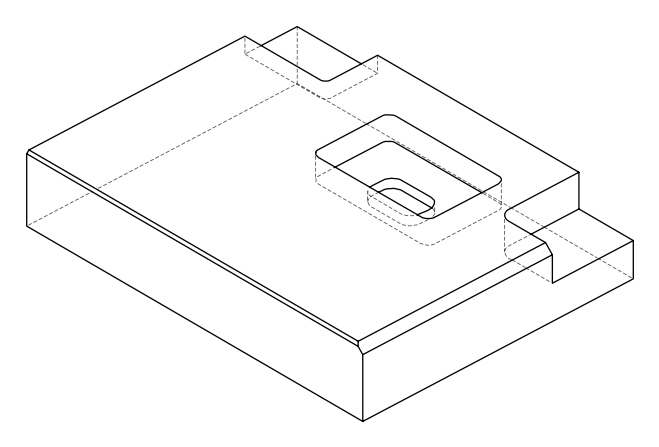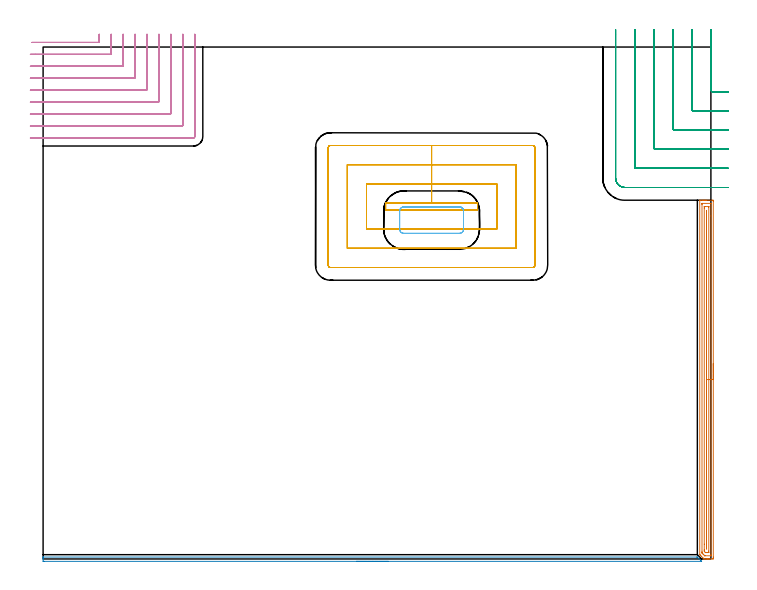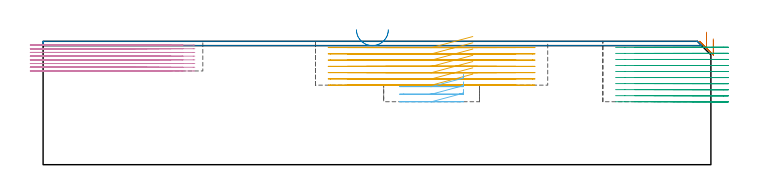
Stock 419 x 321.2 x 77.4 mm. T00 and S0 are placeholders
(PLAN: 6 operations, 4 tool changes, 60.1 min)
(1 AREA_MILL | FG_CHAMFER_SURFACE | UGT0205_001 | 7.33 min | 8319 mm3)
(2 AREA_MILL_1 | FG_CHAMFER_SURFACE_1 | UGT0205_001 | 3.45 min | 1495 mm3)
(3 MILL_CORNER_NOTCH_RECTANGULAR | CORNER_NOTCH_RECTANGULAR | NXT0201_012 | Follow Part, ap 4, ae 75% | 14.68 min | 245226 mm3)
(4 MILL_CORNER_NOTCH_RECTANGULAR_1 | CORNER_NOTCH_RECTANGULAR_1 | NXT0201_013 | Follow Part, ap 2.5, ae 75% | 17.29 min | 115616 mm3)
(5 MILL_RECTANGULAR_POCKET | POCKET_RECTANGULAR_STRAIGHT | NXT0201_012 | Follow Part, ap 4, ae 75% | 16.3 min | 368579 mm3)
(6 MILL_RECTANGULAR_POCKET_1 | POCKET_RECTANGULAR_STRAIGHT_1 | UGT0201_094 | Follow Part, ap 5, ae 75% | 1.03 min | 21486 mm3)
(TOOL UGT0205_001 | Chamfer Mill 20 x 3 x 45 deg. | D20 FL50 Z2)
(TOOL NXT0201_012 | ENDMILL 16mm [2P460-1600-NA 1630] | D16 FL38 Z6)
(TOOL NXT0201_013 | ENDMILL 10mm | D10 FL30 Z4)
(TOOL UGT0201_094 | End mill 20 mm | D20 FL38 Z4)
(OP 1 AREA_MILL)
G17 G21 G94 G90
T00 M6
G54
G17 G0 G90 X420.5 Y122.55 S1061 M3
G43 Z87.4 H0
Z78.9
G94 G1 Y122.512 Z78.028 F250.
Y122.398 Z77.164
Y122.209 Z76.312
Y121.947 Z75.48
Y121.613 Z74.674
Y121.21 Z73.9
Y120.742 Z73.164
Y120.21 Z72.472
Y119.621 Z71.829
Y118.978 Z71.24
Y118.286 Z70.709
Y117.55 Z70.24
Y116.776 Z69.837
Y115.97 Z69.503
Y115.138 Z69.241
Y114.286 Z69.052
Y113.422 Z68.938
Y112.55 Z68.9
Y1.16
X420.499 Y0.6 Z68.901
X420.496 Y0.272 Z68.902
X420.493 Y0.01 Z68.904
X420.176 Y0. Z69.22
X418.431 Z70.964
X417.859 Z71.538
X417.559 Z71.838
X416.987 Z72.41
X416.686 Z72.71
X416.085 Z73.314
X415.814 Z73.586
X414.702 Y0.001 Z74.697
X414.694 Y0.005 Z74.704
X414.505 Y0.193 Z74.891
X414.397 Y0.302 Z75.001
X414.167 Y0.533 Z75.233
X412.911 Y1.789 Z76.489
X412.324 Y2.376 Z77.075
X412.062 Y2.641 Z77.335
X412.003 Y2.706 Z77.389
X412. Y2.83 Z77.4
Y224.947
X412.002 Y225.09 Z77.388
X412.109 Y225.097 Z77.283
X412.223 Y225.1 Z77.176
X413.468 Z75.931
X414.069 Z75.327
X414.369 Z75.027
X414.941 Z74.455
X415.242 Z74.155
X415.814 Z73.581
X416.248 Z73.148
X419.89 Z69.507
X420.176 Y225.096 Z69.221
X420.493 Y225.09 Z68.904
X420.497 Y224.829 Z68.902
X420.499 Y224.5 Z68.901
X420.5 Y112.55 Z68.9
X419.086 Z70.314
X419.085 Y2.606 Z70.315
X419.084 Y2.384 Z70.316
X419.08 Y2.05 Z70.32
X419.079 Y2.016 Z70.321
X419.031 Y2.01 Z70.369
X418.931 Y2.004 Z70.469
X418.806 Y2. Z70.594
X415.317 Z74.083
X415.223 Y2.002 Z74.177
X415.176 Y2.005 Z74.224
X415.155 Y2.01 Z74.245
X415.113 Y2.047 Z74.287
X414.941 Y2.21 Z74.459
X414.766 Y2.384 Z74.634
X414.069 Y3.08 Z75.331
X413.874 Y3.276 Z75.526
X413.67 Y3.482 Z75.73
X413.53 Y3.626 Z75.87
X413.421 Y3.742 Z75.979
X413.419 Y3.779 Z75.981
X413.415 Y3.944 Z75.985
X413.414 Y4.168 Z75.986
Y4.837
Y222.494
X413.416 Y222.716 Z75.984
X413.419 Y223.05 Z75.981
X413.421 Y223.084 Z75.979
X413.469 Y223.09 Z75.931
X413.569 Y223.096 Z75.831
X413.694 Y223.1 Z75.706
X418.929 Y223.099 Z70.471
X419.047 Y223.094 Z70.353
X419.07 Y223.09 Z70.33
X419.079 Y223.081 Z70.321
X419.081 Y223.057 Z70.319
X419.085 Y222.94 Z70.315
X419.086 Y215.203 Z70.314
Y112.55
X417.672 Z71.728
X417.671 Y4.944 Z71.729
X417.669 Y4.168 Z71.731
X417.667 Y4.056 Z71.733
X417.665 Y4.021 Z71.735
X417.639 Y4.01 Z71.761
X417.559 Y4.008 Z71.841
X416.85 Y4. Z72.55
X416.686 Z72.714
X415.978 Z73.422
X415.814 Y4.002 Z73.586
X415.65 Y4.007 Z73.75
X415.605 Y4.01 Z73.795
X415.58 Y4.03 Z73.82
X415.53 Y4.074 Z73.87
X415.432 Y4.168 Z73.968
X414.941 Y4.666 Z74.459
X414.849 Y4.762 Z74.551
X414.835 Y4.945 Z74.565
X414.832 Y5.06 Z74.568
X414.829 Y5.174 Z74.571
X414.828 Y5.952 Z74.572
Y9.283
X414.829 Y220.156 Z74.571
X414.831 Y220.932 Z74.569
X414.833 Y221.044 Z74.567
X414.835 Y221.079 Z74.565
X414.861 Y221.09 Z74.539
X414.941 Y221.092 Z74.459
X415.65 Y221.1 Z73.75
X417.559 Y221.099 Z71.841
X417.613 Y221.098 Z71.787
X417.656 Y221.093 Z71.744
X417.664 Y221.09 Z71.736
X417.667 Y221.079 Z71.733
X417.669 Y221.048 Z71.731
X417.671 Y220.932 Z71.729
X417.672 Y220.817 Z71.728
Y112.55
X416.257 Z73.143
Y6.829
X416.252 Y6.396 Z73.148
X416.249 Y6.307 Z73.151
X416.244 Y6.39 Z73.156
X416.243 Y6.405 Z73.157
Y218.695
X416.244 Y218.708 Z73.156
X416.25 Y218.728 Z73.15
X416.256 Y218.709 Z73.144
X416.257 Y218.695 Z73.143
Y112.55
Y111.678 Z73.181
Y110.814 Z73.295
Y109.962 Z73.483
Y109.13 Z73.746
Y108.324 Z74.08
Y107.55 Z74.482
Y106.814 Z74.951
Y106.122 Z75.482
Y105.479 Z76.072
Y104.89 Z76.715
Y104.358 Z77.407
Y103.89 Z78.143
Y103.487 Z78.917
Y103.153 Z79.723
Y102.891 Z80.555
Y102.702 Z81.406
Y102.588 Z82.271
Y102.55 Z83.143
G0 Z87.4
M5
M2
(OP 2 AREA_MILL_1)
G17 G21 G94 G90
T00 M6
G54
G17 G0 G90 X216.6 Y-1.5 S1061 M3
G43 Z87.4 H0
Z84.7
G94 G1 X216.562 Z83.828 F250.
X216.448 Z82.964
X216.259 Z82.112
X215.997 Z81.28
X215.663 Z80.474
X215.26 Z79.7
X214.791 Z78.964
X214.26 Z78.272
X213.671 Z77.629
X213.028 Z77.04
X212.336 Z76.508
X211.6 Z76.04
X210.826 Z75.637
X210.02 Z75.303
X209.188 Z75.041
X208.336 Z74.852
X207.472 Z74.738
X206.6 Z74.7
X0.622
X0.411 Y-1.498 Z74.702
X0.003 Y-1.491 Z74.705
X0. Y-1.378 Z74.819
Y-0.15 Z76.045
Y0.541 Z76.741
Y0.834 Z77.034
X0.006 Y1.19 Z77.381
X0.008 Y1.197 Z77.388
X0.175 Y1.2 Z77.4
X409.897
X410.496 Y1.196 Z77.387
X410.525 Y1.176 Z77.375
X412.734 Y-1.033 Z75.164
X413.174 Y-1.474 Z74.726
X413.191 Y-1.497 Z74.702
Y-1.499 Z74.699
X206.6 Y-1.5 Z74.7
X205.728 Z74.738
X204.863 Z74.852
X204.012 Z75.041
X203.18 Z75.303
X202.374 Z75.637
X201.6 Z76.04
X200.864 Z76.508
X200.172 Z77.04
X199.529 Z77.629
X198.94 Z78.272
X198.408 Z78.964
X197.94 Z79.7
X197.537 Z80.474
X197.203 Z81.28
X196.941 Z82.112
X196.752 Z82.964
X196.638 Z83.828
X196.6 Z84.7
G0 Z87.4
M5
M2
(OP 3 MILL_CORNER_NOTCH_RECTANGULAR)
G17 G21 G94 G90
T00 M6
G54
G17 G0 G90 X419.2 Y332.198 S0 M3
G43 Z87.4 H1
Z73.61
G94 G1 Y329.198 F250.
Y293.895 F500.
G3 X419.995 Y293.1 R0.8
G1 X427.
X430. F250.
G0 Z87.4
X407.2 Y332.2
Z73.61
G1 Y329.2
Y281.895 F500.
G3 X407.995 Y281.1 R0.8
G1 X427.
X430. F250.
G0 Z87.4
X395.2 Y332.2
Z73.61
G1 Y329.2
Y269.895 F500.
G3 X395.995 Y269.1 R0.8
G1 X427.
X430. F250.
G0 Z87.4
X383.2 Y332.2
Z73.61
G1 Y329.2
Y257.895 F500.
G3 X383.995 Y257.1 R0.8
G1 X427.
X430. F250.
G0 Z87.4
X371.2 Y332.2
Z73.61
G1 Y329.2
Y245.896 F500.
G3 X371.996 Y245.1 R0.8
G1 X427.
X430. F250.
G0 Z87.4
X359.2 Y332.2
Z73.61
G1 Y329.2
Y238.9 F500.
G3 X365. Y233.1 R5.8
G1 X427.
X430. F250.
G0 Z87.4
X419.2 Y332.198
Z69.82
G1 Y329.198
Y293.894 F500.
G3 X419.994 Y293.1 R0.8
G1 X427.
X430. F250.
G0 Z87.4
X407.2 Y332.2
Z69.82
G1 Y329.2
Y281.895 F500.
G3 X407.995 Y281.1 R0.8
G1 X427.
X430. F250.
G0 Z87.4
X395.2 Y332.2
Z69.82
G1 Y329.2
Y269.895 F500.
G3 X395.995 Y269.1 R0.8
G1 X427.
X430. F250.
G0 Z87.4
X383.2 Y332.2
Z69.82
G1 Y329.2
Y257.895 F500.
G3 X383.995 Y257.1 R0.8
G1 X427.
X430. F250.
G0 Z87.4
X371.2 Y332.2
Z69.82
G1 Y329.2
Y245.896 F500.
G3 X371.996 Y245.1 R0.8
G1 X427.
X430. F250.
G0 Z87.4
X359.2 Y332.2
Z69.82
G1 Y329.2
Y238.9 F500.
G3 X365. Y233.1 R5.8
G1 X427.
X430. F250.
G0 Z87.4
X419.2 Y332.198
Z66.03
G1 Y329.198
Y293.894 F500.
G3 X419.994 Y293.1 R0.8
G1 X427.
X430. F250.
G0 Z87.4
X407.2 Y332.2
Z66.03
G1 Y329.2
Y281.895 F500.
G3 X407.995 Y281.1 R0.8
G1 X427.
X430. F250.
G0 Z87.4
X395.2 Y332.2
Z66.03
G1 Y329.2
Y269.895 F500.
G3 X395.995 Y269.1 R0.8
G1 X427.
X430. F250.
G0 Z87.4
X383.2 Y332.2
Z66.03
G1 Y329.2
Y257.895 F500.
G3 X383.995 Y257.1 R0.8
G1 X427.
X430. F250.
G0 Z87.4
X371.2 Y332.2
Z66.03
G1 Y329.2
Y245.896 F500.
G3 X371.996 Y245.1 R0.8
G1 X427.
X430. F250.
G0 Z87.4
X359.2 Y332.2
Z66.03
G1 Y329.2
Y238.9 F500.
G3 X365. Y233.1 R5.8
G1 X427.
X430. F250.
G0 Z87.4
X419.2 Y332.198
Z62.24
G1 Y329.198
Y293.894 F500.
G3 X419.994 Y293.1 R0.8
G1 X427.
X430. F250.
G0 Z87.4
X407.2 Y332.2
Z62.24
G1 Y329.2
Y281.895 F500.
G3 X407.995 Y281.1 R0.8
G1 X427.
X430. F250.
G0 Z87.4
X395.2 Y332.2
Z62.24
G1 Y329.2
Y269.895 F500.
G3 X395.995 Y269.1 R0.8
G1 X427.
X430. F250.
G0 Z87.4
X383.2 Y332.2
Z62.24
G1 Y329.2
Y257.895 F500.
G3 X383.995 Y257.1 R0.8
G1 X427.
X430. F250.
G0 Z87.4
X371.2 Y332.2
Z62.24
G1 Y329.2
Y245.896 F500.
G3 X371.996 Y245.1 R0.8
G1 X427.
X430. F250.
G0 Z87.4
X359.2 Y332.2
Z62.24
G1 Y329.2
Y238.9 F500.
G3 X365. Y233.1 R5.8
G1 X427.
X430. F250.
G0 Z87.4
X419.2 Y332.198
Z58.45
G1 Y329.198
Y293.894 F500.
G3 X419.994 Y293.1 R0.8
G1 X427.
X430. F250.
G0 Z87.4
X407.2 Y332.2
Z58.45
G1 Y329.2
Y281.895 F500.
G3 X407.995 Y281.1 R0.8
G1 X427.
X430. F250.
G0 Z87.4
X395.2 Y332.2
Z58.45
G1 Y329.2
Y269.895 F500.
G3 X395.995 Y269.1 R0.8
G1 X427.
X430. F250.
G0 Z87.4
X383.2 Y332.2
Z58.45
G1 Y329.2
Y257.895 F500.
G3 X383.995 Y257.1 R0.8
G1 X427.
X430. F250.
G0 Z87.4
X371.2 Y332.2
Z58.45
G1 Y329.2
Y245.896 F500.
G3 X371.996 Y245.1 R0.8
G1 X427.
X430. F250.
G0 Z87.4
X359.2 Y332.2
Z58.45
G1 Y329.2
Y238.9 F500.
G3 X365. Y233.1 R5.8
G1 X427.
X430. F250.
G0 Z87.4
X419.2 Y332.198
Z54.66
G1 Y329.198
Y293.894 F500.
G3 X419.994 Y293.1 R0.8
G1 X427.
X430. F250.
G0 Z87.4
X407.2 Y332.2
Z54.66
G1 Y329.2
Y281.895 F500.
G3 X407.995 Y281.1 R0.8
G1 X427.
X430. F250.
G0 Z87.4
X395.2 Y332.2
Z54.66
G1 Y329.2
Y269.895 F500.
G3 X395.995 Y269.1 R0.8
G1 X427.
X430. F250.
G0 Z87.4
X383.2 Y332.2
Z54.66
G1 Y329.2
Y257.895 F500.
G3 X383.995 Y257.1 R0.8
G1 X427.
X430. F250.
G0 Z87.4
X371.2 Y332.2
Z54.66
G1 Y329.2
Y245.896 F500.
G3 X371.996 Y245.1 R0.8
G1 X427.
X430. F250.
G0 Z87.4
X359.2 Y332.2
Z54.66
G1 Y329.2
Y238.9 F500.
G3 X365. Y233.1 R5.8
G1 X427.
X430. F250.
G0 Z87.4
X419.2 Y332.198
Z50.87
G1 Y329.198
Y293.894 F500.
G3 X419.994 Y293.1 R0.8
G1 X427.
X430. F250.
G0 Z87.4
X407.2 Y332.2
Z50.87
G1 Y329.2
Y281.895 F500.
G3 X407.995 Y281.1 R0.8
G1 X427.
X430. F250.
G0 Z87.4
X395.2 Y332.2
Z50.87
G1 Y329.2
Y269.895 F500.
G3 X395.995 Y269.1 R0.8
G1 X427.
X430. F250.
G0 Z87.4
X383.2 Y332.2
Z50.87
G1 Y329.2
Y257.895 F500.
G3 X383.995 Y257.1 R0.8
G1 X427.
X430. F250.
G0 Z87.4
X371.2 Y332.2
Z50.87
G1 Y329.2
Y245.896 F500.
G3 X371.996 Y245.1 R0.8
G1 X427.
X430. F250.
G0 Z87.4
X359.2 Y332.2
Z50.87
G1 Y329.2
Y238.9 F500.
G3 X365. Y233.1 R5.8
G1 X427.
X430. F250.
G0 Z87.4
X419.2 Y332.198
Z47.08
G1 Y329.198
Y293.894 F500.
G3 X419.994 Y293.1 R0.8
G1 X427.
X430. F250.
G0 Z87.4
X407.2 Y332.2
Z47.08
G1 Y329.2
Y281.895 F500.
G3 X407.995 Y281.1 R0.8
G1 X427.
X430. F250.
G0 Z87.4
X395.2 Y332.2
Z47.08
G1 Y329.2
Y269.895 F500.
G3 X395.995 Y269.1 R0.8
G1 X427.
X430. F250.
G0 Z87.4
X383.2 Y332.2
Z47.08
G1 Y329.2
Y257.895 F500.
G3 X383.995 Y257.1 R0.8
G1 X427.
X430. F250.
G0 Z87.4
X371.2 Y332.2
Z47.08
G1 Y329.2
Y245.896 F500.
G3 X371.996 Y245.1 R0.8
G1 X427.
X430. F250.
G0 Z87.4
X359.2 Y332.2
Z47.08
G1 Y329.2
Y238.9 F500.
G3 X365. Y233.1 R5.8
G1 X427.
X430. F250.
G0 Z87.4
X419.2 Y332.198
Z43.29
G1 Y329.198
Y293.894 F500.
G3 X419.994 Y293.1 R0.8
G1 X427.
X430. F250.
G0 Z87.4
X407.2 Y332.2
Z43.29
G1 Y329.2
Y281.895 F500.
G3 X407.995 Y281.1 R0.8
G1 X427.
X430. F250.
G0 Z87.4
X395.2 Y332.2
Z43.29
G1 Y329.2
Y269.895 F500.
G3 X395.995 Y269.1 R0.8
G1 X427.
X430. F250.
G0 Z87.4
X383.2 Y332.2
Z43.29
G1 Y329.2
Y257.895 F500.
G3 X383.995 Y257.1 R0.8
G1 X427.
X430. F250.
G0 Z87.4
X371.2 Y332.2
Z43.29
G1 Y329.2
Y245.896 F500.
G3 X371.996 Y245.1 R0.8
G1 X427.
X430. F250.
G0 Z87.4
X359.2 Y332.2
Z43.29
G1 Y329.2
Y238.9 F500.
G3 X365. Y233.1 R5.8
G1 X427.
X430. F250.
G0 Z87.4
X419.2 Y332.198
Z39.5
G1 Y329.198
Y293.894 F500.
G3 X419.994 Y293.1 R0.8
G1 X427.
X430. F250.
G0 Z87.4
X407.2 Y332.2
Z39.5
G1 Y329.2
Y281.895 F500.
G3 X407.995 Y281.1 R0.8
G1 X427.
X430. F250.
G0 Z87.4
X395.2 Y332.2
Z39.5
G1 Y329.2
Y269.895 F500.
G3 X395.995 Y269.1 R0.8
G1 X427.
X430. F250.
G0 Z87.4
X383.2 Y332.2
Z39.5
G1 Y329.2
Y257.895 F500.
G3 X383.995 Y257.1 R0.8
G1 X427.
X430. F250.
G0 Z87.4
X371.2 Y332.2
Z39.5
G1 Y329.2
Y245.896 F500.
G3 X371.996 Y245.1 R0.8
G1 X427.
X430. F250.
G0 Z87.4
X359.2 Y332.2
Z39.5
G1 Y329.2
Y238.9 F500.
G3 X365. Y233.1 R5.8
G1 X427.
X430. F250.
G0 Z87.4
M5
M2
(OP 4 MILL_CORNER_NOTCH_RECTANGULAR_1)
G17 G21 G94 G90
T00 M6
G54
G17 G0 G90 X-7.073 Y324.1 S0 M3
G43 Z87.4 H0
Z75.075
G94 G1 X-4.073 F250.
X34.705 F500.
G3 X35.2 Y324.595 R0.5
G1 Y326.2
Y329.2 F250.
G0 Z87.4
X-8. Y316.6
Z75.075
G1 X-5.
X42.205 F500.
G3 X42.7 Y317.095 R0.5
G1 Y326.2
Y329.2 F250.
G0 Z87.4
X-8. Y309.1
Z75.075
G1 X-5.
X49.704 F500.
G3 X50.2 Y309.596 R0.5
G1 Y326.2
Y329.2 F250.
G0 Z87.4
X-8. Y301.6
Z75.075
G1 X-5.
X57.204 F500.
G3 X57.7 Y302.096 R0.5
G1 Y326.2
Y329.2 F250.
G0 Z87.4
X-8. Y294.1
Z75.075
G1 X-5.
X64.704 F500.
G3 X65.2 Y294.596 R0.5
G1 Y326.2
Y329.2 F250.
G0 Z87.4
X-8. Y286.6
Z75.075
G1 X-5.
X72.204 F500.
G3 X72.7 Y287.096 R0.5
G1 Y326.2
Y329.2 F250.
G0 Z87.4
X-8. Y279.1
Z75.075
G1 X-5.
X79.704 F500.
G3 X80.2 Y279.596 R0.5
G1 Y326.2
Y329.2 F250.
G0 Z87.4
X-8. Y271.6
Z75.075
G1 X-5.
X87.203 F500.
G3 X87.7 Y272.097 R0.5
G1 Y326.2
Y329.2 F250.
G0 Z87.4
X-8. Y264.1
Z75.075
G1 X-5.
X94.2 F500.
G3 X95.2 Y265.1 R1.
G1 Y326.2
Y329.2 F250.
G0 Z87.4
X-7.073 Y324.1
Z72.75
G1 X-4.073
X34.705 F500.
G3 X35.2 Y324.595 R0.5
G1 Y326.2
Y329.2 F250.
G0 Z87.4
X-8. Y316.6
Z72.75
G1 X-5.
X42.205 F500.
G3 X42.7 Y317.095 R0.5
G1 Y326.2
Y329.2 F250.
G0 Z87.4
X-8. Y309.1
Z72.75
G1 X-5.
X49.704 F500.
G3 X50.2 Y309.596 R0.5
G1 Y326.2
Y329.2 F250.
G0 Z87.4
X-8. Y301.6
Z72.75
G1 X-5.
X57.204 F500.
G3 X57.7 Y302.096 R0.5
G1 Y326.2
Y329.2 F250.
G0 Z87.4
X-8. Y294.1
Z72.75
G1 X-5.
X64.704 F500.
G3 X65.2 Y294.596 R0.5
G1 Y326.2
Y329.2 F250.
G0 Z87.4
X-8. Y286.6
Z72.75
G1 X-5.
X72.204 F500.
G3 X72.7 Y287.096 R0.5
G1 Y326.2
Y329.2 F250.
G0 Z87.4
X-8. Y279.1
Z72.75
G1 X-5.
X79.704 F500.
G3 X80.2 Y279.596 R0.5
G1 Y326.2
Y329.2 F250.
G0 Z87.4
X-8. Y271.6
Z72.75
G1 X-5.
X87.203 F500.
G3 X87.7 Y272.097 R0.5
G1 Y326.2
Y329.2 F250.
G0 Z87.4
X-8. Y264.1
Z72.75
G1 X-5.
X94.2 F500.
G3 X95.2 Y265.1 R1.
G1 Y326.2
Y329.2 F250.
G0 Z87.4
X-7.073 Y324.1
Z70.425
G1 X-4.073
X34.705 F500.
G3 X35.2 Y324.595 R0.5
G1 Y326.2
Y329.2 F250.
G0 Z87.4
X-8. Y316.6
Z70.425
G1 X-5.
X42.205 F500.
G3 X42.7 Y317.095 R0.5
G1 Y326.2
Y329.2 F250.
G0 Z87.4
X-8. Y309.1
Z70.425
G1 X-5.
X49.704 F500.
G3 X50.2 Y309.596 R0.5
G1 Y326.2
Y329.2 F250.
G0 Z87.4
X-8. Y301.6
Z70.425
G1 X-5.
X57.204 F500.
G3 X57.7 Y302.096 R0.5
G1 Y326.2
Y329.2 F250.
G0 Z87.4
X-8. Y294.1
Z70.425
G1 X-5.
X64.704 F500.
G3 X65.2 Y294.596 R0.5
G1 Y326.2
Y329.2 F250.
G0 Z87.4
X-8. Y286.6
Z70.425
G1 X-5.
X72.204 F500.
G3 X72.7 Y287.096 R0.5
G1 Y326.2
Y329.2 F250.
G0 Z87.4
X-8. Y279.1
Z70.425
G1 X-5.
X79.704 F500.
G3 X80.2 Y279.596 R0.5
G1 Y326.2
Y329.2 F250.
G0 Z87.4
X-8. Y271.6
Z70.425
G1 X-5.
X87.203 F500.
G3 X87.7 Y272.097 R0.5
G1 Y326.2
Y329.2 F250.
G0 Z87.4
X-8. Y264.1
Z70.425
G1 X-5.
X94.2 F500.
G3 X95.2 Y265.1 R1.
G1 Y326.2
Y329.2 F250.
G0 Z87.4
X-7.073 Y324.1
Z68.1
G1 X-4.073
X34.705 F500.
G3 X35.2 Y324.595 R0.5
G1 Y326.2
Y329.2 F250.
G0 Z87.4
X-8. Y316.6
Z68.1
G1 X-5.
X42.205 F500.
G3 X42.7 Y317.095 R0.5
G1 Y326.2
Y329.2 F250.
G0 Z87.4
X-8. Y309.1
Z68.1
G1 X-5.
X49.704 F500.
G3 X50.2 Y309.596 R0.5
G1 Y326.2
Y329.2 F250.
G0 Z87.4
X-8. Y301.6
Z68.1
G1 X-5.
X57.204 F500.
G3 X57.7 Y302.096 R0.5
G1 Y326.2
Y329.2 F250.
G0 Z87.4
X-8. Y294.1
Z68.1
G1 X-5.
X64.704 F500.
G3 X65.2 Y294.596 R0.5
G1 Y326.2
Y329.2 F250.
G0 Z87.4
X-8. Y286.6
Z68.1
G1 X-5.
X72.204 F500.
G3 X72.7 Y287.096 R0.5
G1 Y326.2
Y329.2 F250.
G0 Z87.4
X-8. Y279.1
Z68.1
G1 X-5.
X79.704 F500.
G3 X80.2 Y279.596 R0.5
G1 Y326.2
Y329.2 F250.
G0 Z87.4
X-8. Y271.6
Z68.1
G1 X-5.
X87.203 F500.
G3 X87.7 Y272.097 R0.5
G1 Y326.2
Y329.2 F250.
G0 Z87.4
X-8. Y264.1
Z68.1
G1 X-5.
X94.2 F500.
G3 X95.2 Y265.1 R1.
G1 Y326.2
Y329.2 F250.
G0 Z87.4
X-7.073 Y324.1
Z65.775
G1 X-4.073
X34.705 F500.
G3 X35.2 Y324.595 R0.5
G1 Y326.2
Y329.2 F250.
G0 Z87.4
X-8. Y316.6
Z65.775
G1 X-5.
X42.205 F500.
G3 X42.7 Y317.095 R0.5
G1 Y326.2
Y329.2 F250.
G0 Z87.4
X-8. Y309.1
Z65.775
G1 X-5.
X49.704 F500.
G3 X50.2 Y309.596 R0.5
G1 Y326.2
Y329.2 F250.
G0 Z87.4
X-8. Y301.6
Z65.775
G1 X-5.
X57.204 F500.
G3 X57.7 Y302.096 R0.5
G1 Y326.2
Y329.2 F250.
G0 Z87.4
X-8. Y294.1
Z65.775
G1 X-5.
X64.704 F500.
G3 X65.2 Y294.596 R0.5
G1 Y326.2
Y329.2 F250.
G0 Z87.4
X-8. Y286.6
Z65.775
G1 X-5.
X72.204 F500.
G3 X72.7 Y287.096 R0.5
G1 Y326.2
Y329.2 F250.
G0 Z87.4
X-8. Y279.1
Z65.775
G1 X-5.
X79.704 F500.
G3 X80.2 Y279.596 R0.5
G1 Y326.2
Y329.2 F250.
G0 Z87.4
X-8. Y271.6
Z65.775
G1 X-5.
X87.203 F500.
G3 X87.7 Y272.097 R0.5
G1 Y326.2
Y329.2 F250.
G0 Z87.4
X-8. Y264.1
Z65.775
G1 X-5.
X94.2 F500.
G3 X95.2 Y265.1 R1.
G1 Y326.2
Y329.2 F250.
G0 Z87.4
X-7.073 Y324.1
Z63.45
G1 X-4.073
X34.705 F500.
G3 X35.2 Y324.595 R0.5
G1 Y326.2
Y329.2 F250.
G0 Z87.4
X-8. Y316.6
Z63.45
G1 X-5.
X42.205 F500.
G3 X42.7 Y317.095 R0.5
G1 Y326.2
Y329.2 F250.
G0 Z87.4
X-8. Y309.1
Z63.45
G1 X-5.
X49.704 F500.
G3 X50.2 Y309.596 R0.5
G1 Y326.2
Y329.2 F250.
G0 Z87.4
X-8. Y301.6
Z63.45
G1 X-5.
X57.204 F500.
G3 X57.7 Y302.096 R0.5
G1 Y326.2
Y329.2 F250.
G0 Z87.4
X-8. Y294.1
Z63.45
G1 X-5.
X64.704 F500.
G3 X65.2 Y294.596 R0.5
G1 Y326.2
Y329.2 F250.
G0 Z87.4
X-8. Y286.6
Z63.45
G1 X-5.
X72.204 F500.
G3 X72.7 Y287.096 R0.5
G1 Y326.2
Y329.2 F250.
G0 Z87.4
X-8. Y279.1
Z63.45
G1 X-5.
X79.704 F500.
G3 X80.2 Y279.596 R0.5
G1 Y326.2
Y329.2 F250.
G0 Z87.4
X-8. Y271.6
Z63.45
G1 X-5.
X87.203 F500.
G3 X87.7 Y272.097 R0.5
G1 Y326.2
Y329.2 F250.
G0 Z87.4
X-8. Y264.1
Z63.45
G1 X-5.
X94.2 F500.
G3 X95.2 Y265.1 R1.
G1 Y326.2
Y329.2 F250.
G0 Z87.4
X-7.073 Y324.1
Z61.125
G1 X-4.073
X34.705 F500.
G3 X35.2 Y324.595 R0.5
G1 Y326.2
Y329.2 F250.
G0 Z87.4
X-8. Y316.6
Z61.125
G1 X-5.
X42.205 F500.
G3 X42.7 Y317.095 R0.5
G1 Y326.2
Y329.2 F250.
G0 Z87.4
X-8. Y309.1
Z61.125
G1 X-5.
X49.704 F500.
G3 X50.2 Y309.596 R0.5
G1 Y326.2
Y329.2 F250.
G0 Z87.4
X-8. Y301.6
Z61.125
G1 X-5.
X57.204 F500.
G3 X57.7 Y302.096 R0.5
G1 Y326.2
Y329.2 F250.
G0 Z87.4
X-8. Y294.1
Z61.125
G1 X-5.
X64.704 F500.
G3 X65.2 Y294.596 R0.5
G1 Y326.2
Y329.2 F250.
G0 Z87.4
X-8. Y286.6
Z61.125
G1 X-5.
X72.204 F500.
G3 X72.7 Y287.096 R0.5
G1 Y326.2
Y329.2 F250.
G0 Z87.4
X-8. Y279.1
Z61.125
G1 X-5.
X79.704 F500.
G3 X80.2 Y279.596 R0.5
G1 Y326.2
Y329.2 F250.
G0 Z87.4
X-8. Y271.6
Z61.125
G1 X-5.
X87.203 F500.
G3 X87.7 Y272.097 R0.5
G1 Y326.2
Y329.2 F250.
G0 Z87.4
X-8. Y264.1
Z61.125
G1 X-5.
X94.2 F500.
G3 X95.2 Y265.1 R1.
G1 Y326.2
Y329.2 F250.
G0 Z87.4
X-7.073 Y324.1
Z58.8
G1 X-4.073
X34.705 F500.
G3 X35.2 Y324.595 R0.5
G1 Y326.2
Y329.2 F250.
G0 Z87.4
X-8. Y316.6
Z58.8
G1 X-5.
X42.205 F500.
G3 X42.7 Y317.095 R0.5
G1 Y326.2
Y329.2 F250.
G0 Z87.4
X-8. Y309.1
Z58.8
G1 X-5.
X49.704 F500.
G3 X50.2 Y309.596 R0.5
G1 Y326.2
Y329.2 F250.
G0 Z87.4
X-8. Y301.6
Z58.8
G1 X-5.
X57.204 F500.
G3 X57.7 Y302.096 R0.5
G1 Y326.2
Y329.2 F250.
G0 Z87.4
X-8. Y294.1
Z58.8
G1 X-5.
X64.704 F500.
G3 X65.2 Y294.596 R0.5
G1 Y326.2
Y329.2 F250.
G0 Z87.4
X-8. Y286.6
Z58.8
G1 X-5.
X72.204 F500.
G3 X72.7 Y287.096 R0.5
G1 Y326.2
Y329.2 F250.
G0 Z87.4
X-8. Y279.1
Z58.8
G1 X-5.
X79.704 F500.
G3 X80.2 Y279.596 R0.5
G1 Y326.2
Y329.2 F250.
G0 Z87.4
X-8. Y271.6
Z58.8
G1 X-5.
X87.203 F500.
G3 X87.7 Y272.097 R0.5
G1 Y326.2
Y329.2 F250.
G0 Z87.4
X-8. Y264.1
Z58.8
G1 X-5.
X94.2 F500.
G3 X95.2 Y265.1 R1.
G1 Y326.2
Y329.2 F250.
G0 Z87.4
M5
M2
(OP 5 MILL_RECTANGULAR_POCKET)
G17 G21 G94 G90
T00 M6
G54
G17 G0 G90 X269.608 Y223.4 S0 M3
G43 Z87.4 H1
Z80.4
G94 G1 X243.75 Z73.471 F250.
X214.9 F500.
Y218.9
X272.6
Y223.4
X243.75
Y235.4
X202.9
Y206.9
X284.6
Y235.4
X243.75
Y247.4
X190.9
Y194.9
X296.6
Y247.4
X243.75
Y259.4
X180.3
G3 X178.9 Y258. R1.4
G1 Y184.3
G3 X180.3 Y182.9 R1.4
G1 X307.2
G3 X308.6 Y184.3 R1.4
G1 Y258.
G3 X307.2 Y259.4 R1.4
G1 X243.75
X242.75
G0 X269.608 Y223.4 Z76.471
G1 X243.75 Z69.543 F250.
X214.9 F500.
Y218.9
X272.6
Y223.4
X243.75
Y235.4
X202.9
Y206.9
X284.6
Y235.4
X243.75
Y247.4
X190.9
Y194.9
X296.6
Y247.4
X243.75
Y259.4
X180.3
G3 X178.9 Y258. R1.4
G1 Y184.3
G3 X180.3 Y182.9 R1.4
G1 X307.2
G3 X308.6 Y184.3 R1.4
G1 Y258.
G3 X307.2 Y259.4 R1.4
G1 X243.75
X242.75
G0 X269.608 Y223.4 Z72.543
G1 X243.75 Z65.614 F250.
X214.9 F500.
Y218.9
X272.6
Y223.4
X243.75
Y235.4
X202.9
Y206.9
X284.6
Y235.4
X243.75
Y247.4
X190.9
Y194.9
X296.6
Y247.4
X243.75
Y259.4
X180.3
G3 X178.9 Y258. R1.4
G1 Y184.3
G3 X180.3 Y182.9 R1.4
G1 X307.2
G3 X308.6 Y184.3 R1.4
G1 Y258.
G3 X307.2 Y259.4 R1.4
G1 X243.75
X242.75
G0 X269.608 Y223.4 Z68.614
G1 X243.75 Z61.686 F250.
X214.9 F500.
Y218.9
X272.6
Y223.4
X243.75
Y235.4
X202.9
Y206.9
X284.6
Y235.4
X243.75
Y247.4
X190.9
Y194.9
X296.6
Y247.4
X243.75
Y259.4
X180.3
G3 X178.9 Y258. R1.4
G1 Y184.3
G3 X180.3 Y182.9 R1.4
G1 X307.2
G3 X308.6 Y184.3 R1.4
G1 Y258.
G3 X307.2 Y259.4 R1.4
G1 X243.75
X242.75
G0 X269.608 Y223.4 Z64.686
G1 X243.75 Z57.757 F250.
X214.9 F500.
Y218.9
X272.6
Y223.4
X243.75
Y235.4
X202.9
Y206.9
X284.6
Y235.4
X243.75
Y247.4
X190.9
Y194.9
X296.6
Y247.4
X243.75
Y259.4
X180.3
G3 X178.9 Y258. R1.4
G1 Y184.3
G3 X180.3 Y182.9 R1.4
G1 X307.2
G3 X308.6 Y184.3 R1.4
G1 Y258.
G3 X307.2 Y259.4 R1.4
G1 X243.75
X242.75
G0 X269.608 Y223.4 Z60.757
G1 X243.75 Z53.829 F250.
X214.9 F500.
Y218.9
X272.6
Y223.4
X243.75
Y235.4
X202.9
Y206.9
X284.6
Y235.4
X243.75
Y247.4
X190.9
Y194.9
X296.6
Y247.4
X243.75
Y259.4
X180.3
G3 X178.9 Y258. R1.4
G1 Y184.3
G3 X180.3 Y182.9 R1.4
G1 X307.2
G3 X308.6 Y184.3 R1.4
G1 Y258.
G3 X307.2 Y259.4 R1.4
G1 X243.75
X242.75
G0 X269.608 Y223.4 Z56.829
G1 X243.75 Z49.9 F250.
X214.9 F500.
Y218.9
X272.6
Y223.4
X243.75
Y235.4
X202.9
Y206.9
X284.6
Y235.4
X243.75
Y247.4
X190.9
Y194.9
X296.6
Y247.4
X243.75
Y259.4
X180.3
G3 X178.9 Y258. R1.4
G1 Y184.3
G3 X180.3 Y182.9 R1.4
G1 X307.2
G3 X308.6 Y184.3 R1.4
G1 Y258.
G3 X307.2 Y259.4 R1.4
G1 X243.75
X242.75
G0 Z87.4
M5
M2
(OP 6 MILL_RECTANGULAR_POCKET_1)
G17 G21 G94 G90
T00 M6
G54
G17 G0 G90 X263.8 Y210.961 S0 M3
G43 Z87.4 H0
Z56.712
G94 G1 Y218.461 Z54.703 F250.
X263.741 Y218.875 Z54.591
X263.616 Y219.275 Z54.479
X263.429 Y219.649 Z54.366
X263.184 Y219.988 Z54.254
X262.888 Y220.284 Z54.142
X262.549 Y220.529 Z54.03
X262.175 Y220.716 Z53.918
X261.775 Y220.841 Z53.806
X261.361 Y220.9 Z53.694
X243.75 Z48.975
X226.3 F500.
G3 X223.7 Y218.3 R2.6
G1 Y206.9
G3 X226.3 Y204.3 R2.6
G1 X261.2
G3 X263.8 Y206.9 R2.6
G1 Y218.3
G3 X261.2 Y220.9 R2.6
G1 X243.75
X242.75
G0 X263.8 Y210.961 Z51.975
G1 Y218.461 Z49.965 F250.
X263.741 Y218.875 Z49.853
X263.616 Y219.275 Z49.741
X263.429 Y219.649 Z49.629
X263.184 Y219.988 Z49.517
X262.888 Y220.284 Z49.405
X262.549 Y220.529 Z49.293
X262.175 Y220.716 Z49.181
X261.775 Y220.841 Z49.069
X261.361 Y220.9 Z48.956
X243.75 Z44.237
X226.3 F500.
G3 X223.7 Y218.3 R2.6
G1 Y206.9
G3 X226.3 Y204.3 R2.6
G1 X261.2
G3 X263.8 Y206.9 R2.6
G1 Y218.3
G3 X261.2 Y220.9 R2.6
G1 X243.75
X242.75
G0 X263.8 Y210.961 Z47.237
G1 Y218.461 Z45.228 F250.
X263.741 Y218.875 Z45.116
X263.616 Y219.275 Z45.004
X263.429 Y219.649 Z44.891
X263.184 Y219.988 Z44.779
X262.888 Y220.284 Z44.667
X262.549 Y220.529 Z44.555
X262.175 Y220.716 Z44.443
X261.775 Y220.841 Z44.331
X261.361 Y220.9 Z44.219
X243.75 Z39.5
X226.3 F500.
G3 X223.7 Y218.3 R2.6
G1 Y206.9
G3 X226.3 Y204.3 R2.6
G1 X261.2
G3 X263.8 Y206.9 R2.6
G1 Y218.3
G3 X261.2 Y220.9 R2.6
G1 X243.75
X242.75
G0 Z87.4
M5
M2
